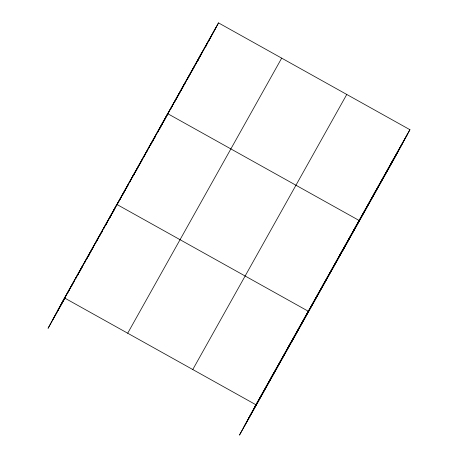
<?xml version="1.0" encoding="UTF-8"?>
<svg xmlns="http://www.w3.org/2000/svg" width="458" height="458" viewBox="0 0 458 458"><rect width="100%" height="100%" fill="white"/><g stroke="black" fill="none" stroke-linecap="round" stroke-linejoin="round"><path stroke-width="0.69" d="M409.933 129.706L255.942 404.775L239.477 435.1L393.468 160.031L409.933 129.706L218.523 22.9L64.532 297.969L48.067 328.294L65.168 297.746M79.429 271.502L81.988 266.796M96.884 240.324L99.438 235.618M101.733 232.355L102.392 231.147M108.054 220.716L108.729 219.474M109.743 217.607L116.887 204.445L308.297 311.251L291.832 341.576M131.274 178.895L133.828 174.189M148.215 148.632L150.768 143.932M152.554 141.585L153.207 140.377M154.85 137.354L155.502 136.146L154.793 137.394M157.523 132.431L158.199 131.188M158.874 129.946L167.708 113.676L359.118 220.475L342.653 250.801M182.089 88.119L184.648 83.413M199.03 57.863L201.583 53.157M205.665 46.584L206.65 44.77L205.613 46.624M206.987 44.151L207.663 42.903M208.338 41.661L218.523 22.9M270.838 378.302L273.392 373.602M288.294 347.13L290.847 342.424M322.684 285.695L325.237 280.994M339.624 255.438L342.178 250.732M373.499 194.925L376.052 190.219M390.439 164.668L392.993 159.962M61.979 302.675L215.97 27.606M57.387 311.131L74.843 279.952M75.536 278.71L83.568 264.369M84.266 263.121L92.293 248.78M92.642 248.156L102.764 230.076M103.462 228.828L115.622 207.108M116.315 205.871L128.412 184.259M129.104 183.028L169.202 111.397M169.895 110.16L181.998 88.549M182.685 87.312L211.378 36.062M52.659 319.839L65.225 297.397M67.32 293.652L68.019 292.404M68.711 291.162L69.759 289.29M70.108 288.666L70.807 287.418M71.854 285.552L72.553 284.304M73.251 283.055L73.95 281.807M76.045 278.069L76.744 276.821M77.442 275.573L78.49 273.701M79.188 272.453L81.278 268.714M81.976 267.466L82.675 266.218M84.77 262.48L85.469 261.232M86.516 259.36L87.215 258.117M87.913 256.869L90.008 253.125M90.707 251.883L91.4 250.635M92.098 249.387L93.146 247.515M95.241 243.776L95.94 242.528M96.638 241.28L98.733 237.542M99.432 236.294L100.13 235.046M101.178 233.174L101.876 231.931M103.966 228.187L104.664 226.939M108.128 220.762L108.815 219.525M109.508 218.289L111.586 214.584M112.622 212.73L113.309 211.499M114.002 210.262L114.695 209.025M116.767 205.321L117.46 204.085M118.153 202.854L118.845 201.617M119.532 200.381L120.225 199.144M120.918 197.913L121.61 196.677M122.297 195.44L124.376 191.736M125.063 190.499L125.755 189.269M126.448 188.032L128.521 184.328M129.557 182.473L130.249 181.242M130.942 180.005L131.635 178.769M133.707 175.065L134.4 173.828M135.093 172.592L137.165 168.887M137.858 167.657L138.545 166.42M139.238 165.183L141.31 161.479M142.003 160.243L142.696 159.012M143.388 157.775L144.081 156.539M144.768 155.302L145.461 154.071M146.154 152.835L147.19 150.98M150.648 144.808L151.34 143.572M152.027 142.335L154.106 138.631M157.558 132.459L158.25 131.223M158.943 129.986L161.016 126.282M161.708 125.045L162.401 123.809M163.094 122.578L165.166 118.874M166.202 117.019L166.895 115.782M167.588 114.552L168.275 113.315M170.353 109.611L171.04 108.374M171.733 107.138L172.426 105.901M174.498 102.197L175.191 100.966M175.883 99.73L177.956 96.025M178.649 94.789L179.341 93.552M180.028 92.321L182.107 88.612M182.794 87.381L183.835 85.526M184.522 84.289L185.215 83.058M187.288 79.349L187.98 78.118M188.673 76.881L189.709 75.026M190.059 74.414L190.746 73.177M191.438 71.94L192.131 70.704M192.824 69.473L194.896 65.769M195.589 64.532L196.276 63.296M196.969 62.059L199.041 58.355M199.734 57.118L201.812 53.414M88.904 255.346L89.602 254.098M197.908 60.633L198.6 59.403M127.696 333.218L281.687 58.143M192.778 369.526L346.769 94.457M253.389 409.481L407.38 134.406M248.797 417.931L402.788 142.862M244.068 426.644L398.059 151.575M64.532 297.969L255.942 404.775M107.378 221.964L105.351 225.697L107.435 221.993"/></g></svg>
